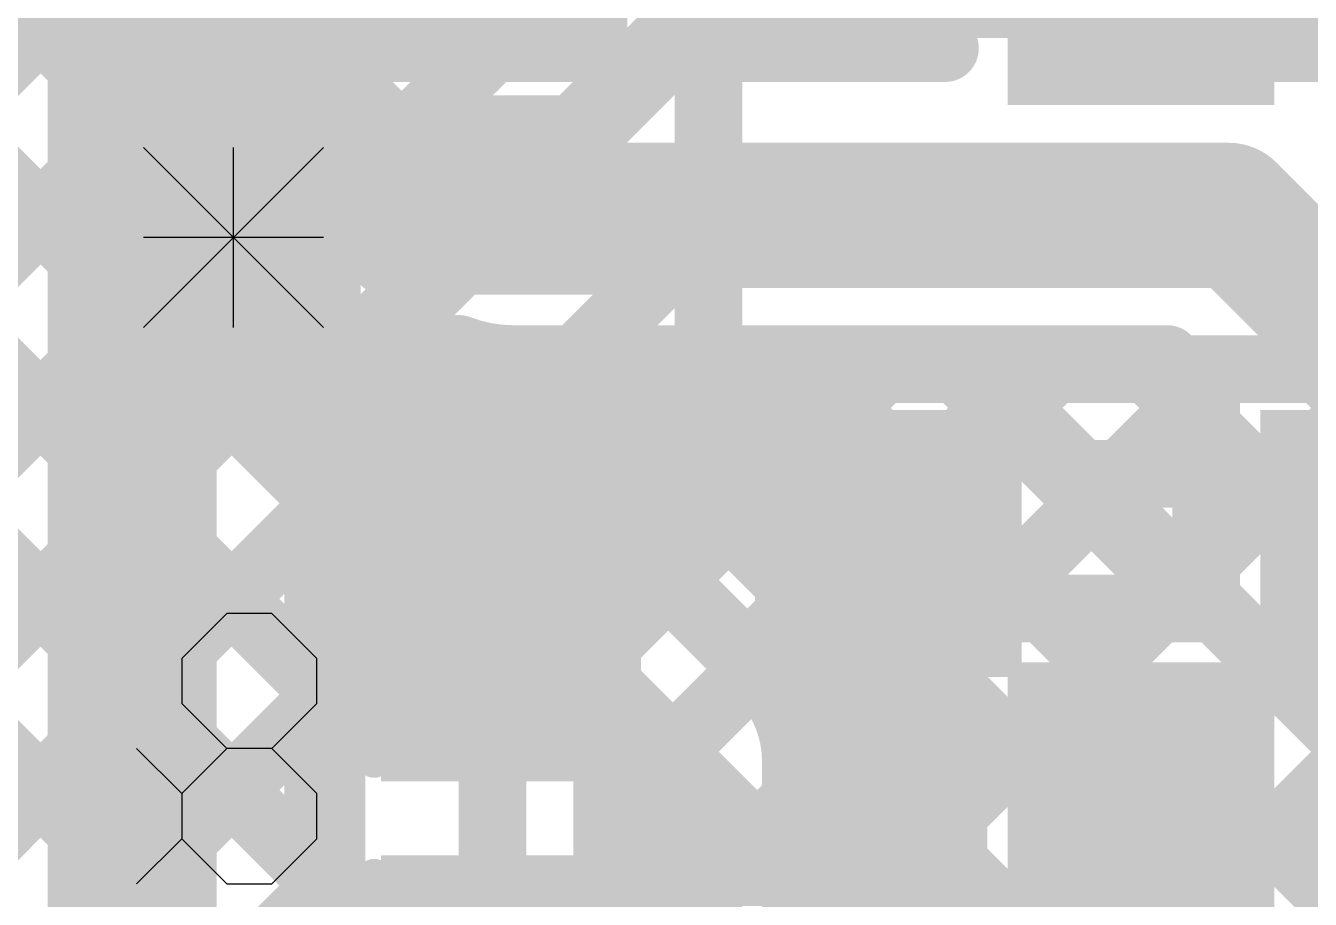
# Model space of a CAD drawing. Header units: millimetres. Extents: x 0.79 to 4.38, y 0.99 to 3.94.
# Drawn here: x 1.61 to 1.8002, y 3.2365 to 3.3658 of the extents above; entities that cross this region are included whole.
import ezdxf

# ---------------------------------------------------------------- set-up
doc = ezdxf.new("R2010")
doc.units = ezdxf.units.MM
doc.header["$MEASUREMENT"] = 0
for name, color, linetype in [('BottomLayer', 5, 'Continuous'), ('BottomOverlay', 54, 'Continuous'), ('BottomPaste', 16, 'Continuous'), ('BottomSolder', 6, 'Continuous'), ('TopLayer', 1, 'Continuous')]:
    doc.layers.add(name, color=color, linetype=linetype)

# ---------------------------------------------------------------- blocks, each defined once
blk = doc.blocks.new('R__0402_B_105')
at = {"layer": 'BottomLayer'}
for points in [[(-0.0275, 0.0125), (-0.0275, -0.0125), (-0.0095, 0.0125), (-0.0095, -0.0125)], [(0.0095, 0.0125), (0.0095, -0.0125), (0.0275, 0.0125), (0.0275, -0.0125)]]:
    blk.add_solid(points, dxfattribs=at)
at = {"layer": 'BottomOverlay', "const_width": 0.005}
for points in [[(-0.0325, 0.0175), (-0.0325, -0.0175)], [(-0.0325, 0.0175), (-0.0085, 0.0175)], [(0.0085, 0.0175), (0.0325, 0.0175)], [(0.0325, 0.0175), (0.0325, -0.0175)], [(-0.0325, -0.0175), (-0.0085, -0.0175)], [(0.0085, -0.0175), (0.0325, -0.0175)]]:
    blk.add_lwpolyline(points, dxfattribs=at)
at = {"layer": 'BottomOverlay', "const_width": 0.0025}
for points in [[(-0.03375, 0.0175, 1), (-0.03125, 0.0175, 1)], [(-0.03375, 0.0175, 1), (-0.03125, 0.0175, 1)], [(-0.00975, 0.0175, 1), (-0.00725, 0.0175, 1)], [(0.00725, 0.0175, 1), (0.00975, 0.0175, 1)], [(0.03125, 0.0175, 1), (0.03375, 0.0175, 1)], [(0.03125, 0.0175, 1), (0.03375, 0.0175, 1)], [(-0.03375, -0.0175, 1), (-0.03125, -0.0175, 1)], [(-0.03375, -0.0175, 1), (-0.03125, -0.0175, 1)], [(-0.00975, -0.0175, 1), (-0.00725, -0.0175, 1)], [(0.00725, -0.0175, 1), (0.00975, -0.0175, 1)], [(0.03125, -0.0175, 1), (0.03375, -0.0175, 1)], [(0.03125, -0.0175, 1), (0.03375, -0.0175, 1)]]:
    blk.add_lwpolyline(points, format="xyb", close=True, dxfattribs=at)
at = {"layer": 'BottomPaste'}
for points in [[(-0.0275, 0.0125), (-0.0275, -0.0125), (-0.0095, 0.0125), (-0.0095, -0.0125)], [(0.0095, 0.0125), (0.0095, -0.0125), (0.0275, 0.0125), (0.0275, -0.0125)]]:
    blk.add_solid(points, dxfattribs=at)
at = {"layer": 'BottomSolder'}
for points in [[(-0.0315, 0.0165), (-0.0315, -0.0165), (-0.0055, 0.0165), (-0.0055, -0.0165)], [(0.0055, 0.0165), (0.0055, -0.0165), (0.0315, 0.0165), (0.0315, -0.0165)]]:
    blk.add_solid(points, dxfattribs=at)
blk = doc.blocks.new('R__0402_B_107')
at = {"layer": 'BottomLayer'}
for points in [[(-0.0275, 0.0125), (-0.0275, -0.0125), (-0.0095, 0.0125), (-0.0095, -0.0125)], [(0.0095, 0.0125), (0.0095, -0.0125), (0.0275, 0.0125), (0.0275, -0.0125)]]:
    blk.add_solid(points, dxfattribs=at)
at = {"layer": 'BottomOverlay', "const_width": 0.005}
for points in [[(-0.0325, 0.0175), (-0.0085, 0.0175)], [(-0.0325, 0.0175), (-0.0325, -0.0175)], [(0.0085, 0.0175), (0.0325, 0.0175)], [(0.0325, 0.0175), (0.0325, -0.0175)], [(-0.0325, -0.0175), (-0.0085, -0.0175)], [(0.0085, -0.0175), (0.0325, -0.0175)]]:
    blk.add_lwpolyline(points, dxfattribs=at)
at = {"layer": 'BottomOverlay', "const_width": 0.0025}
for points in [[(-0.03375, 0.0175, 1), (-0.03125, 0.0175, 1)], [(-0.03375, 0.0175, 1), (-0.03125, 0.0175, 1)], [(-0.00975, 0.0175, 1), (-0.00725, 0.0175, 1)], [(0.00725, 0.0175, 1), (0.00975, 0.0175, 1)], [(0.03125, 0.0175, 1), (0.03375, 0.0175, 1)], [(0.03125, 0.0175, 1), (0.03375, 0.0175, 1)], [(-0.03375, -0.0175, 1), (-0.03125, -0.0175, 1)], [(-0.03375, -0.0175, 1), (-0.03125, -0.0175, 1)], [(-0.00975, -0.0175, 1), (-0.00725, -0.0175, 1)], [(0.00725, -0.0175, 1), (0.00975, -0.0175, 1)], [(0.03125, -0.0175, 1), (0.03375, -0.0175, 1)], [(0.03125, -0.0175, 1), (0.03375, -0.0175, 1)]]:
    blk.add_lwpolyline(points, format="xyb", close=True, dxfattribs=at)
at = {"layer": 'BottomPaste'}
for points in [[(-0.0275, 0.0125), (-0.0275, -0.0125), (-0.0095, 0.0125), (-0.0095, -0.0125)], [(0.0095, 0.0125), (0.0095, -0.0125), (0.0275, 0.0125), (0.0275, -0.0125)]]:
    blk.add_solid(points, dxfattribs=at)
at = {"layer": 'BottomSolder'}
for points in [[(-0.0315, 0.0165), (-0.0315, -0.0165), (-0.0055, 0.0165), (-0.0055, -0.0165)], [(0.0055, 0.0165), (0.0055, -0.0165), (0.0315, 0.0165), (0.0315, -0.0165)]]:
    blk.add_solid(points, dxfattribs=at)
blk = doc.blocks.new('SOT23_3_B_149')
at = {"layer": 'BottomLayer'}
for points in [[(-0.02166, 0.0580708), (-0.053156, 0.0580708), (-0.02166, 0.0265748), (-0.053156, 0.0265748)], [(0.0531431, 0.0580708), (0.0216471, 0.0580708), (0.0531431, 0.0265748), (0.0216471, 0.0265748)], [(0.0157416, -0.0265749), (-0.0157544, -0.0265749), (0.0157416, -0.0580709), (-0.0157544, -0.0580709)]]:
    blk.add_solid(points, dxfattribs=at)
at = {"layer": 'BottomOverlay'}
for points, const_width in [([(-0.0640851, 0.068, 1), (-0.0739277, 0.068, 1)], 0.0098425), ([(-0.0763883, 0.068, 1), (-0.0714671, 0.068, 1)], 0.0049212), ([(-0.0665457, 0.068, 1), (-0.0616245, 0.068, 1)], 0.0049212), ([(-0.0135064, 0.032, 1), (-0.0085064, 0.032, 1)], 0.005), ([(0.0084936, 0.032, 1), (0.0134936, 0.032, 1)], 0.005), ([(-0.0665064, 0.03, 1), (-0.0615064, 0.03, 1)], 0.005), ([(0.0614936, 0.03, 1), (0.0664936, 0.03, 1)], 0.005), ([(0.0264936, -0.031, 1), (0.0314936, -0.031, 1)], 0.005), ([(0.0614936, -0.031, 1), (0.0664936, -0.031, 1)], 0.005), ([(0.0614936, -0.031, 1), (0.0664936, -0.031, 1)], 0.005), ([(-0.0665064, -0.032, 1), (-0.0615064, -0.032, 1)], 0.005), ([(-0.0665064, -0.032, 1), (-0.0615064, -0.032, 1)], 0.005), ([(-0.0315064, -0.032, 1), (-0.0265064, -0.032, 1)], 0.005)]:
    blk.add_lwpolyline(points, format="xyb", close=True, dxfattribs=dict(at, const_width=const_width))
at = {"layer": 'BottomOverlay', "const_width": 0.01}
for points in [[(0.0109936, 0.032), (-0.0110064, 0.032)], [(-0.0640064, 0.03), (-0.0640064, -0.032)], [(0.0639936, 0.03), (0.0639936, -0.031)], [(0.0639936, -0.031), (0.0289936, -0.031)], [(-0.0290064, -0.032), (-0.0640064, -0.032)]]:
    blk.add_lwpolyline(points, dxfattribs=at)
at = {"layer": 'BottomPaste'}
for points in [[(-0.02166, 0.0580708), (-0.053156, 0.0580708), (-0.02166, 0.0265748), (-0.053156, 0.0265748)], [(0.0531431, 0.0580708), (0.0216471, 0.0580708), (0.0531431, 0.0265748), (0.0216471, 0.0265748)], [(0.0157416, -0.0265749), (-0.0157544, -0.0265749), (0.0157416, -0.0580709), (-0.0157544, -0.0580709)]]:
    blk.add_solid(points, dxfattribs=at)
at = {"layer": 'BottomSolder'}
for points in [[(-0.01766, 0.0620708), (-0.057156, 0.0620708), (-0.01766, 0.0225748), (-0.057156, 0.0225748)], [(0.0571431, 0.0620708), (0.0176471, 0.0620708), (0.0571431, 0.0225748), (0.0176471, 0.0225748)], [(0.0197416, -0.0225749), (-0.0197544, -0.0225749), (0.0197416, -0.0620709), (-0.0197544, -0.0620709)]]:
    blk.add_solid(points, dxfattribs=at)
blk = doc.blocks.new('SOT23_3_B_151')
at = {"layer": 'BottomLayer'}
for points in [[(-0.02166, 0.0580708), (-0.053156, 0.0580708), (-0.02166, 0.0265748), (-0.053156, 0.0265748)], [(0.0531431, 0.0580708), (0.0216471, 0.0580708), (0.0531431, 0.0265748), (0.0216471, 0.0265748)], [(0.0157416, -0.0265749), (-0.0157544, -0.0265749), (0.0157416, -0.0580709), (-0.0157544, -0.0580709)]]:
    blk.add_solid(points, dxfattribs=at)
at = {"layer": 'BottomOverlay'}
for points, const_width in [([(-0.0640851, 0.068, 1), (-0.0739277, 0.068, 1)], 0.0098425), ([(-0.0763883, 0.068, 1), (-0.0714671, 0.068, 1)], 0.0049212), ([(-0.0665457, 0.068, 1), (-0.0616245, 0.068, 1)], 0.0049212), ([(-0.0135064, 0.032, 1), (-0.0085064, 0.032, 1)], 0.005), ([(0.0084936, 0.032, 1), (0.0134936, 0.032, 1)], 0.005), ([(-0.0665064, 0.03, 1), (-0.0615064, 0.03, 1)], 0.005), ([(0.0614936, 0.03, 1), (0.0664936, 0.03, 1)], 0.005), ([(0.0264936, -0.031, 1), (0.0314936, -0.031, 1)], 0.005), ([(0.0614936, -0.031, 1), (0.0664936, -0.031, 1)], 0.005), ([(0.0614936, -0.031, 1), (0.0664936, -0.031, 1)], 0.005), ([(-0.0665064, -0.032, 1), (-0.0615064, -0.032, 1)], 0.005), ([(-0.0665064, -0.032, 1), (-0.0615064, -0.032, 1)], 0.005), ([(-0.0315064, -0.032, 1), (-0.0265064, -0.032, 1)], 0.005)]:
    blk.add_lwpolyline(points, format="xyb", close=True, dxfattribs=dict(at, const_width=const_width))
at = {"layer": 'BottomOverlay', "const_width": 0.01}
for points in [[(0.0109936, 0.032), (-0.0110064, 0.032)], [(-0.0640064, 0.03), (-0.0640064, -0.032)], [(0.0639936, 0.03), (0.0639936, -0.031)], [(0.0639936, -0.031), (0.0289936, -0.031)], [(-0.0290064, -0.032), (-0.0640064, -0.032)]]:
    blk.add_lwpolyline(points, dxfattribs=at)
at = {"layer": 'BottomPaste'}
for points in [[(-0.02166, 0.0580708), (-0.053156, 0.0580708), (-0.02166, 0.0265748), (-0.053156, 0.0265748)], [(0.0531431, 0.0580708), (0.0216471, 0.0580708), (0.0531431, 0.0265748), (0.0216471, 0.0265748)], [(0.0157416, -0.0265749), (-0.0157544, -0.0265749), (0.0157416, -0.0580709), (-0.0157544, -0.0580709)]]:
    blk.add_solid(points, dxfattribs=at)
at = {"layer": 'BottomSolder'}
for points in [[(-0.01766, 0.0620708), (-0.057156, 0.0620708), (-0.01766, 0.0225748), (-0.057156, 0.0225748)], [(0.0571431, 0.0620708), (0.0176471, 0.0620708), (0.0571431, 0.0225748), (0.0176471, 0.0225748)], [(0.0197416, -0.0225749), (-0.0197544, -0.0225749), (0.0197416, -0.0620709), (-0.0197544, -0.0620709)]]:
    blk.add_solid(points, dxfattribs=at)
blk = doc.blocks.new('R__0402_B_214')
at = {"layer": 'BottomLayer'}
for points in [[(-0.0275, 0.0125), (-0.0275, -0.0125), (-0.0095, 0.0125), (-0.0095, -0.0125)], [(0.0095, 0.0125), (0.0095, -0.0125), (0.0275, 0.0125), (0.0275, -0.0125)]]:
    blk.add_solid(points, dxfattribs=at)
at = {"layer": 'BottomOverlay', "const_width": 0.005}
for points in [[(-0.0085, 0.0175), (-0.0325, 0.0175)], [(-0.0325, -0.0175), (-0.0325, 0.0175)], [(0.0325, 0.0175), (0.0085, 0.0175)], [(0.0325, -0.0175), (0.0325, 0.0175)], [(-0.0085, -0.0175), (-0.0325, -0.0175)], [(0.0325, -0.0175), (0.0085, -0.0175)]]:
    blk.add_lwpolyline(points, dxfattribs=at)
at = {"layer": 'BottomOverlay', "const_width": 0.0025}
for points in [[(-0.03375, 0.0175, 1), (-0.03125, 0.0175, 1)], [(-0.03375, 0.0175, 1), (-0.03125, 0.0175, 1)], [(-0.00975, 0.0175, 1), (-0.00725, 0.0175, 1)], [(0.00725, 0.0175, 1), (0.00975, 0.0175, 1)], [(0.03125, 0.0175, 1), (0.03375, 0.0175, 1)], [(0.03125, 0.0175, 1), (0.03375, 0.0175, 1)], [(-0.03375, -0.0175, 1), (-0.03125, -0.0175, 1)], [(-0.03375, -0.0175, 1), (-0.03125, -0.0175, 1)], [(-0.00975, -0.0175, 1), (-0.00725, -0.0175, 1)], [(0.00725, -0.0175, 1), (0.00975, -0.0175, 1)], [(0.03125, -0.0175, 1), (0.03375, -0.0175, 1)], [(0.03125, -0.0175, 1), (0.03375, -0.0175, 1)]]:
    blk.add_lwpolyline(points, format="xyb", close=True, dxfattribs=at)
at = {"layer": 'BottomPaste'}
for points in [[(-0.0275, 0.0125), (-0.0275, -0.0125), (-0.0095, 0.0125), (-0.0095, -0.0125)], [(0.0095, 0.0125), (0.0095, -0.0125), (0.0275, 0.0125), (0.0275, -0.0125)]]:
    blk.add_solid(points, dxfattribs=at)
at = {"layer": 'BottomSolder'}
for points in [[(-0.0315, 0.0165), (-0.0315, -0.0165), (-0.0055, 0.0165), (-0.0055, -0.0165)], [(0.0055, 0.0165), (0.0055, -0.0165), (0.0315, 0.0165), (0.0315, -0.0165)]]:
    blk.add_solid(points, dxfattribs=at)

msp = doc.modelspace()

# ---------------------------------------------------------------- linework, layer by layer
at = {"layer": 'BottomLayer'}
for points, const_width in [([(1.2034661, 3.7180001), (1.654588, 3.2668782)], 0.01), ([(1.2317504, 3.7180001), (1.6617505, 3.288)], 0.01), ([(1.2600347, 3.7180001), (1.654588, 3.3234468)], 0.01), ([(1.288319, 3.7180001), (1.654588, 3.3517311)], 0.01), ([(1.2190021, 3.6741798), (1.654588, 3.2385939)], 0.01), ([(1.2244241, 3.6404735), (1.654588, 3.2103096)], 0.01), ([(1.2215683, 3.615045), (1.688, 3.1486133)], 0.01), ([(1.639, 3.3221771), (1.639, 3.585)], 0.025), ([(1.3504146, 3.1040412), (1.654588, 3.4082146)], 0.01), ([(1.654588, 3.36), (1.654588, 3.39)], 0.01), ([(1.3645567, 3.089899), (1.654588, 3.3799303)], 0.01), ([(1.654588, 3.353), (1.654588, 3.36)], 0.01), ([(1.654588, 3.353), (1.654588, 3.36)], 0.01), ([(1.4136992, 3.1107572), (1.654588, 3.351646)], 0.01), ([(1.654588, 3.318), (1.654588, 3.353)], 0.01), ([(1.6820881, 3.3385), (1.6820881, 3.339)], 0.02), ([(1.6820881, 3.3385), (1.7880881, 3.3385)], 0.02), ([(1.7880881, 3.3385), (1.8124961, 3.314092)], 0.02), ([(1.639, 3.3221771), (1.6591771, 3.302)], 0.025), ([(1.4407756, 3.1095493), (1.654588, 3.3233617)], 0.01), ([(1.654588, 3.3234468), (1.6600348, 3.318)], 0.01), ([(1.654588, 3.318), (1.6741037, 3.318)], 0.01), ([(1.6600348, 3.318), (1.6900348, 3.288)], 0.01), ([(1.4589223, 3.0994117), (1.6766845, 3.3171739)], 0.01), ([(1.6757949, 3.288), (1.7042949, 3.3165)], 0.01), ([(1.6820881, 3.3165), (1.7789755, 3.3165)], 0.01), ([(1.6898191, 3.3165), (1.7473464, 3.2589727)], 0.01), ([(1.703588, 3.2875088), (1.7325792, 3.3165)], 0.01), ([(1.7164096, 3.2720461), (1.7608635, 3.3165)], 0.01), ([(1.7181034, 3.3165), (1.7550324, 3.279571)], 0.01), ([(1.7463877, 3.3165), (1.7833167, 3.279571)], 0.01), ([(1.774672, 3.3165), (1.784748, 3.306424)], 0.01), ([(1.7789755, 3.3165), (1.784748, 3.3107275)], 0.01), ([(1.7522188, 3.279571), (1.7840616, 3.3114138)], 0.01), ([(1.784748, 3.279571), (1.784748, 3.3107275)], 0.01), ([(1.6591771, 3.302), (1.679088, 3.302)], 0.025), ([(1.6820881, 3.302), (1.7248702, 3.302)], 0.025), ([(1.7248702, 3.302), (1.737693, 3.2891772)], 0.025), ([(1.737693, 3.202), (1.737693, 3.2891772)], 0.025), ([(1.654588, 3.288), (1.703588, 3.288)], 0.01), ([(1.654588, 3.251), (1.654588, 3.288)], 0.01), ([(1.703588, 3.2833224), (1.703588, 3.288)], 0.01), ([(1.7805031, 3.279571), (1.784748, 3.2838159)], 0.01), ([(1.7087516, 3.2797042), (1.7187042, 3.2697516)], 0.01), ([(1.7473464, 3.279571), (1.784748, 3.279571)], 0.01), ([(1.7473464, 3.2746986), (1.7522188, 3.279571)], 0.01), ([(1.7473464, 3.2240748), (1.7473464, 3.279571)], 0.01), ([(1.724, 3.2513522), (1.7473464, 3.2746986)], 0.01), ([(1.679088, 3.267), (1.696, 3.267)], 0.012), ([(1.696, 3.267), (1.706, 3.257)], 0.012), ([(1.471356, 3.0835611), (1.654588, 3.2667931)], 0.01), ([(1.706, 3.141), (1.706, 3.257)], 0.012), ([(1.724, 3.149), (1.724, 3.257)], 0.01), ([(1.724, 3.2540348), (1.7473464, 3.2306884)], 0.01), ([(1.7750945, 3.1420945), (1.7750945, 3.2518229)], 0.012), ([(1.654588, 3.246), (1.654588, 3.251)], 0.01), ([(1.654588, 3.246), (1.654588, 3.251)], 0.01), ([(1.654588, 3.209), (1.654588, 3.246)], 0.01), ([(1.724, 3.2230679), (1.7473464, 3.2464143)], 0.01), ([(1.476992, 3.0609128), (1.654588, 3.2385088)], 0.01)]:
    msp.add_lwpolyline(points, dxfattribs=dict(at, const_width=const_width))
for points, const_width in [([(1.652088, 3.36, 1), (1.657088, 3.36, 1)], 0.005), ([(1.652088, 3.36, 1), (1.657088, 3.36, 1)], 0.005), ([(1.652088, 3.36, 1), (1.657088, 3.36, 1)], 0.005), ([(1.652088, 3.353, 1), (1.657088, 3.353, 1)], 0.005), ([(1.652088, 3.353, 1), (1.657088, 3.353, 1)], 0.005), ([(1.652088, 3.353, 1), (1.657088, 3.353, 1)], 0.005), ([(1.652088, 3.3517311, 1), (1.657088, 3.3517311, 1)], 0.005), ([(1.652088, 3.351646, 1), (1.657088, 3.351646, 1)], 0.005), ([(1.6770881, 3.339, 1), (1.6870881, 3.339, 1)], 0.01), ([(1.6770881, 3.3385, 1), (1.6870881, 3.3385, 1)], 0.01), ([(1.6770881, 3.3385, 1), (1.6870881, 3.3385, 1)], 0.01), ([(1.7830881, 3.3385, 1), (1.7930881, 3.3385, 1)], 0.01), ([(1.7830881, 3.3385, 1), (1.7930881, 3.3385, 1)], 0.01), ([(1.63275, 3.3221771, 1), (1.64525, 3.3221771, 1)], 0.0125), ([(1.63275, 3.3221771, 1), (1.64525, 3.3221771, 1)], 0.0125), ([(1.652088, 3.3234468, 1), (1.657088, 3.3234468, 1)], 0.005), ([(1.652088, 3.3234468, 1), (1.657088, 3.3234468, 1)], 0.005), ([(1.652088, 3.3233617, 1), (1.657088, 3.3233617, 1)], 0.005), ([(1.652088, 3.318, 1), (1.657088, 3.318, 1)], 0.005), ([(1.652088, 3.318, 1), (1.657088, 3.318, 1)], 0.005), ([(1.6575348, 3.318, 1), (1.6625348, 3.318, 1)], 0.005), ([(1.6575348, 3.318, 1), (1.6625348, 3.318, 1)], 0.005), ([(1.6716037, 3.318, 1), (1.6766037, 3.318, 1)], 0.005), ([(1.6716037, 3.318, 1), (1.6766037, 3.318, 1)], 0.005), ([(1.6716037, 3.318, 1), (1.6766037, 3.318, 1)], 0.005), ([(1.6741845, 3.3171739, 1), (1.6791845, 3.3171739, 1)], 0.005), ([(1.6795881, 3.3165, 1), (1.6845881, 3.3165, 1)], 0.005), ([(1.6795881, 3.3165, 1), (1.6845881, 3.3165, 1)], 0.005), ([(1.6795881, 3.3165, 1), (1.6845881, 3.3165, 1)], 0.005), ([(1.6873191, 3.3165, 1), (1.6923191, 3.3165, 1)], 0.005), ([(1.7017949, 3.3165, 1), (1.7067949, 3.3165, 1)], 0.005), ([(1.7156034, 3.3165, 1), (1.7206034, 3.3165, 1)], 0.005), ([(1.7300792, 3.3165, 1), (1.7350792, 3.3165, 1)], 0.005), ([(1.7438877, 3.3165, 1), (1.7488877, 3.3165, 1)], 0.005), ([(1.7583635, 3.3165, 1), (1.7633635, 3.3165, 1)], 0.005), ([(1.772172, 3.3165, 1), (1.777172, 3.3165, 1)], 0.005), ([(1.7764755, 3.3165, 1), (1.7814755, 3.3165, 1)], 0.005), ([(1.7764755, 3.3165, 1), (1.7814755, 3.3165, 1)], 0.005), ([(1.7815616, 3.3114138, 1), (1.7865616, 3.3114138, 1)], 0.005), ([(1.782248, 3.3107275, 1), (1.787248, 3.3107275, 1)], 0.005), ([(1.782248, 3.3107275, 1), (1.787248, 3.3107275, 1)], 0.005), ([(1.6529271, 3.302, 1), (1.6654271, 3.302, 1)], 0.0125), ([(1.6529271, 3.302, 1), (1.6654271, 3.302, 1)], 0.0125), ([(1.672838, 3.302, 1), (1.685338, 3.302, 1)], 0.0125), ([(1.6758381, 3.302, 1), (1.6883381, 3.302, 1)], 0.0125), ([(1.7186202, 3.302, 1), (1.7311202, 3.302, 1)], 0.0125), ([(1.7186202, 3.302, 1), (1.7311202, 3.302, 1)], 0.0125), ([(1.782248, 3.306424, 1), (1.787248, 3.306424, 1)], 0.005), ([(1.731443, 3.2891772, 1), (1.743943, 3.2891772, 1)], 0.0125), ([(1.731443, 3.2891772, 1), (1.743943, 3.2891772, 1)], 0.0125), ([(1.652088, 3.288, 1), (1.657088, 3.288, 1)], 0.005), ([(1.652088, 3.288, 1), (1.657088, 3.288, 1)], 0.005), ([(1.6592505, 3.288, 1), (1.6642505, 3.288, 1)], 0.005), ([(1.6732949, 3.288, 1), (1.6782949, 3.288, 1)], 0.005), ([(1.6875348, 3.288, 1), (1.6925348, 3.288, 1)], 0.005), ([(1.701088, 3.288, 1), (1.706088, 3.288, 1)], 0.005), ([(1.701088, 3.288, 1), (1.706088, 3.288, 1)], 0.005), ([(1.701088, 3.2875088, 1), (1.706088, 3.2875088, 1)], 0.005), ([(1.701088, 3.2833224, 1), (1.706088, 3.2833224, 1)], 0.005), ([(1.701088, 3.2833224, 1), (1.706088, 3.2833224, 1)], 0.005), ([(1.701088, 3.2833224, 1), (1.706088, 3.2833224, 1)], 0.005), ([(1.782248, 3.2838159, 1), (1.787248, 3.2838159, 1)], 0.005), ([(1.7062279, 3.2797279, 1), (1.7112279, 3.2797279, 1)], 0.005), ([(1.7062516, 3.2797042, 1), (1.7112516, 3.2797042, 1)], 0.005), ([(1.7062516, 3.2797042, 1), (1.7112516, 3.2797042, 1)], 0.005), ([(1.7448464, 3.279571, 1), (1.7498464, 3.279571, 1)], 0.005), ([(1.7448464, 3.279571, 1), (1.7498464, 3.279571, 1)], 0.005), ([(1.7497188, 3.279571, 1), (1.7547188, 3.279571, 1)], 0.005), ([(1.7497188, 3.279571, 1), (1.7547188, 3.279571, 1)], 0.005), ([(1.7525324, 3.279571, 1), (1.7575324, 3.279571, 1)], 0.005), ([(1.7780031, 3.279571, 1), (1.7830031, 3.279571, 1)], 0.005), ([(1.7808167, 3.279571, 1), (1.7858167, 3.279571, 1)], 0.005), ([(1.782248, 3.279571, 1), (1.787248, 3.279571, 1)], 0.005), ([(1.782248, 3.279571, 1), (1.787248, 3.279571, 1)], 0.005), ([(1.7448464, 3.2746986, 1), (1.7498464, 3.2746986, 1)], 0.005), ([(1.7448464, 3.2746986, 1), (1.7498464, 3.2746986, 1)], 0.005), ([(1.7139096, 3.2720461, 1), (1.7189096, 3.2720461, 1)], 0.005), ([(1.7162042, 3.2697516, 1), (1.7212042, 3.2697516, 1)], 0.005), ([(1.7162042, 3.2697516, 1), (1.7212042, 3.2697516, 1)], 0.005), ([(1.7162279, 3.2697279, 1), (1.7212279, 3.2697279, 1)], 0.005), ([(1.676088, 3.267, 1), (1.682088, 3.267, 1)], 0.006), ([(1.693, 3.267, 1), (1.699, 3.267, 1)], 0.006), ([(1.693, 3.267, 1), (1.699, 3.267, 1)], 0.006), ([(1.652088, 3.2668782, 1), (1.657088, 3.2668782, 1)], 0.005), ([(1.652088, 3.2667931, 1), (1.657088, 3.2667931, 1)], 0.005), ([(1.7448464, 3.2589727, 1), (1.7498464, 3.2589727, 1)], 0.005), ([(1.703, 3.257, 1), (1.709, 3.257, 1)], 0.006), ([(1.703, 3.257, 1), (1.709, 3.257, 1)], 0.006), ([(1.7215, 3.257, 1), (1.7265, 3.257, 1)], 0.005), ([(1.7215, 3.257, 1), (1.7265, 3.257, 1)], 0.005), ([(1.7215, 3.257, 1), (1.7265, 3.257, 1)], 0.005), ([(1.7215, 3.2540348, 1), (1.7265, 3.2540348, 1)], 0.005), ([(1.7720945, 3.2518229, 1), (1.7780945, 3.2518229, 1)], 0.006), ([(1.652088, 3.251, 1), (1.657088, 3.251, 1)], 0.005), ([(1.652088, 3.251, 1), (1.657088, 3.251, 1)], 0.005), ([(1.652088, 3.251, 1), (1.657088, 3.251, 1)], 0.005), ([(1.7215, 3.2513522, 1), (1.7265, 3.2513522, 1)], 0.005), ([(1.652088, 3.246, 1), (1.657088, 3.246, 1)], 0.005), ([(1.652088, 3.246, 1), (1.657088, 3.246, 1)], 0.005), ([(1.652088, 3.246, 1), (1.657088, 3.246, 1)], 0.005), ([(1.7448464, 3.2464143, 1), (1.7498464, 3.2464143, 1)], 0.005), ([(1.652088, 3.2385939, 1), (1.657088, 3.2385939, 1)], 0.005), ([(1.652088, 3.2385088, 1), (1.657088, 3.2385088, 1)], 0.005)]:
    msp.add_lwpolyline(points, format="xyb", close=True, dxfattribs=dict(at, const_width=const_width))
at = {"layer": 'BottomLayer', "const_width": 0.01}
for points in [[(1.6820881, 3.3165, -0.093119128866869), (1.6741037, 3.318)], [(1.6820881, 3.3165, -0.093119128866869), (1.6741037, 3.318)], [(1.703588, 3.2833224, -0.08825305280558769), (1.7087516, 3.2797042)], [(1.703588, 3.2833224, -0.08778397588172712), (1.7087279, 3.2797279)], [(1.7187042, 3.2697516, -0.1993962998916387), (1.724, 3.257)], [(1.7187279, 3.2697279, -0.198912367379658), (1.724, 3.257)]]:
    msp.add_lwpolyline(points, format="xyb", dxfattribs=at)
at = {"layer": 'BottomLayer'}
msp.add_solid([(1.7650883, 3.3575), (1.8430883, 3.3575), (1.7650883, 3.4305), (1.8430883, 3.4305)], dxfattribs=at)
at = {"layer": 'BottomOverlay'}
for p, q in [((1.654088, 3.3478226), (1.62743, 3.3211645)), ((1.654088, 3.3211645), (1.62743, 3.3478226)), ((1.640759, 3.3211645), (1.640759, 3.3478226)), ((1.654088, 3.3344935), (1.62743, 3.3344935)), ((1.639759, 3.27881), (1.6330945, 3.2721455)), ((1.6464235, 3.27881), (1.639759, 3.27881)), ((1.653088, 3.2721455), (1.6464235, 3.27881)), ((1.6330945, 3.2721455), (1.6330945, 3.2654809)), ((1.653088, 3.2654809), (1.653088, 3.2721455)), ((1.6330945, 3.2654809), (1.639759, 3.2588164)), ((1.6464235, 3.2588164), (1.653088, 3.2654809)), ((1.62643, 3.2588164), (1.6330945, 3.2521519)), ((1.639759, 3.2588164), (1.6330945, 3.2521519)), ((1.6464235, 3.2588164), (1.639759, 3.2588164)), ((1.653088, 3.2521519), (1.6464235, 3.2588164)), ((1.6330945, 3.2521519), (1.6330945, 3.2454874)), ((1.653088, 3.2454874), (1.653088, 3.2521519)), ((1.62643, 3.2388229), (1.6330945, 3.2454874)), ((1.6330945, 3.2454874), (1.639759, 3.2388229)), ((1.6464235, 3.2388229), (1.653088, 3.2454874)), ((1.639759, 3.2388229), (1.6464235, 3.2388229))]:
    msp.add_line(p, q, dxfattribs=at)
at = {"layer": 'TopLayer'}
for points, const_width in [([(1.62578, 3.012), (1.62578, 3.44978)], 0.025), ([(1.65028, 3.3558186), (1.7064614, 3.412)], 0.01), ([(1.65028, 3.3337358), (1.65028, 3.412)], 0.01), ([(1.65028, 3.389972), (1.6783981, 3.3618539)], 0.01), ([(1.65028, 3.3337358), (1.6992484, 3.3827042)], 0.01), ([(1.65428, 3.31228), (1.712, 3.37)], 0.012), ([(1.712, 3.37), (2.03, 3.37)], 0.012), ([(1.65028, 3.3645162), (1.6656702, 3.349126)], 0.01), ([(1.65028, 3.3390604), (1.6529423, 3.3363981)], 0.01), ([(1.679091, 3.304091), (1.707, 3.332)], 0.01), ([(1.707, 3.332), (1.942, 3.332)], 0.01), ([(1.67228, 3.1487164), (1.8385636, 3.315)], 0.01), ([(1.67228, 3.1232606), (1.8640194, 3.315)], 0.01), ([(1.696091, 3.223439), (1.787652, 3.315)], 0.01), ([(1.696091, 3.2743506), (1.7367404, 3.315)], 0.01), ([(1.696091, 3.2488948), (1.7621962, 3.315)], 0.01), ([(1.696091, 3.2970494), (1.7140416, 3.315)], 0.01), ([(1.7027545, 3.2046467), (1.8131078, 3.315)], 0.01), ([(1.7140416, 3.315), (1.9, 3.315)], 0.01), ([(1.725252, 3.315), (1.928, 3.112252)], 0.01), ([(1.7507078, 3.315), (1.928, 3.1377078)], 0.01), ([(1.7761636, 3.315), (1.928, 3.1631636)], 0.01), ([(1.8016194, 3.315), (1.928, 3.1886194)], 0.01), ([(1.65428, 3.08472), (1.65428, 3.31228)], 0.012), ([(1.7069189, 3.3078773), (1.928, 3.0867962)], 0.01), ([(1.679091, 3.202), (1.679091, 3.304091)], 0.01), ([(1.696091, 3.2186722), (1.696091, 3.2970494)], 0.01), ([(1.696091, 3.2932494), (1.928, 3.0613404)], 0.01), ([(1.696091, 3.2677936), (1.8053395, 3.1585451)], 0.01), ([(1.696091, 3.2423378), (1.7917286, 3.1467002)], 0.01)]:
    msp.add_lwpolyline(points, dxfattribs=dict(at, const_width=const_width))
for points, const_width in [([(1.709, 3.37, 1), (1.715, 3.37, 1)], 0.006), ([(1.709, 3.37, 1), (1.715, 3.37, 1)], 0.006), ([(1.64778, 3.3645162, 1), (1.65278, 3.3645162, 1)], 0.005), ([(1.6758981, 3.3618539, 1), (1.6808981, 3.3618539, 1)], 0.005), ([(1.64778, 3.3558186, 1), (1.65278, 3.3558186, 1)], 0.005), ([(1.6631702, 3.349126, 1), (1.6681702, 3.349126, 1)], 0.005), ([(1.64778, 3.3390604, 1), (1.65278, 3.3390604, 1)], 0.005), ([(1.6504423, 3.3363981, 1), (1.6554423, 3.3363981, 1)], 0.005), ([(1.64778, 3.3337358, 1), (1.65278, 3.3337358, 1)], 0.005), ([(1.64778, 3.3337358, 1), (1.65278, 3.3337358, 1)], 0.005), ([(1.7045, 3.332, 1), (1.7095, 3.332, 1)], 0.005), ([(1.7045, 3.332, 1), (1.7095, 3.332, 1)], 0.005), ([(1.7115416, 3.315, 1), (1.7165416, 3.315, 1)], 0.005), ([(1.7115416, 3.315, 1), (1.7165416, 3.315, 1)], 0.005), ([(1.722752, 3.315, 1), (1.727752, 3.315, 1)], 0.005), ([(1.7342404, 3.315, 1), (1.7392404, 3.315, 1)], 0.005), ([(1.7482078, 3.315, 1), (1.7532078, 3.315, 1)], 0.005), ([(1.7596962, 3.315, 1), (1.7646962, 3.315, 1)], 0.005), ([(1.7736636, 3.315, 1), (1.7786636, 3.315, 1)], 0.005), ([(1.785152, 3.315, 1), (1.790152, 3.315, 1)], 0.005), ([(1.7991194, 3.315, 1), (1.8041194, 3.315, 1)], 0.005), ([(1.65128, 3.31228, 1), (1.65728, 3.31228, 1)], 0.006), ([(1.65128, 3.31228, 1), (1.65728, 3.31228, 1)], 0.006), ([(1.7044189, 3.3078773, 1), (1.7094189, 3.3078773, 1)], 0.005), ([(1.676591, 3.304091, 1), (1.681591, 3.304091, 1)], 0.005), ([(1.676591, 3.304091, 1), (1.681591, 3.304091, 1)], 0.005), ([(1.693591, 3.2970494, 1), (1.698591, 3.2970494, 1)], 0.005), ([(1.693591, 3.2970494, 1), (1.698591, 3.2970494, 1)], 0.005), ([(1.693591, 3.2932494, 1), (1.698591, 3.2932494, 1)], 0.005), ([(1.693591, 3.2743506, 1), (1.698591, 3.2743506, 1)], 0.005), ([(1.693591, 3.2677936, 1), (1.698591, 3.2677936, 1)], 0.005), ([(1.693591, 3.2488948, 1), (1.698591, 3.2488948, 1)], 0.005), ([(1.693591, 3.2423378, 1), (1.698591, 3.2423378, 1)], 0.005)]:
    msp.add_lwpolyline(points, format="xyb", close=True, dxfattribs=dict(at, const_width=const_width))

# ---------------------------------------------------------------- block references
for name, p, rotation in [('R__0402_B_107', (1.679088, 3.3925), 90), ('SOT23_3_B_151', (1.7750881, 3.3315), 180), ('R__0402_B_214', (1.679088, 3.3205), 270), ('R__0402_B_105', (1.679088, 3.2485), 90), ('SOT23_3_B_149', (1.7750881, 3.2095), 180)]:
    msp.add_blockref(name, p, dxfattribs=dict(rotation=rotation))

doc.saveas('drawing.dxf')
